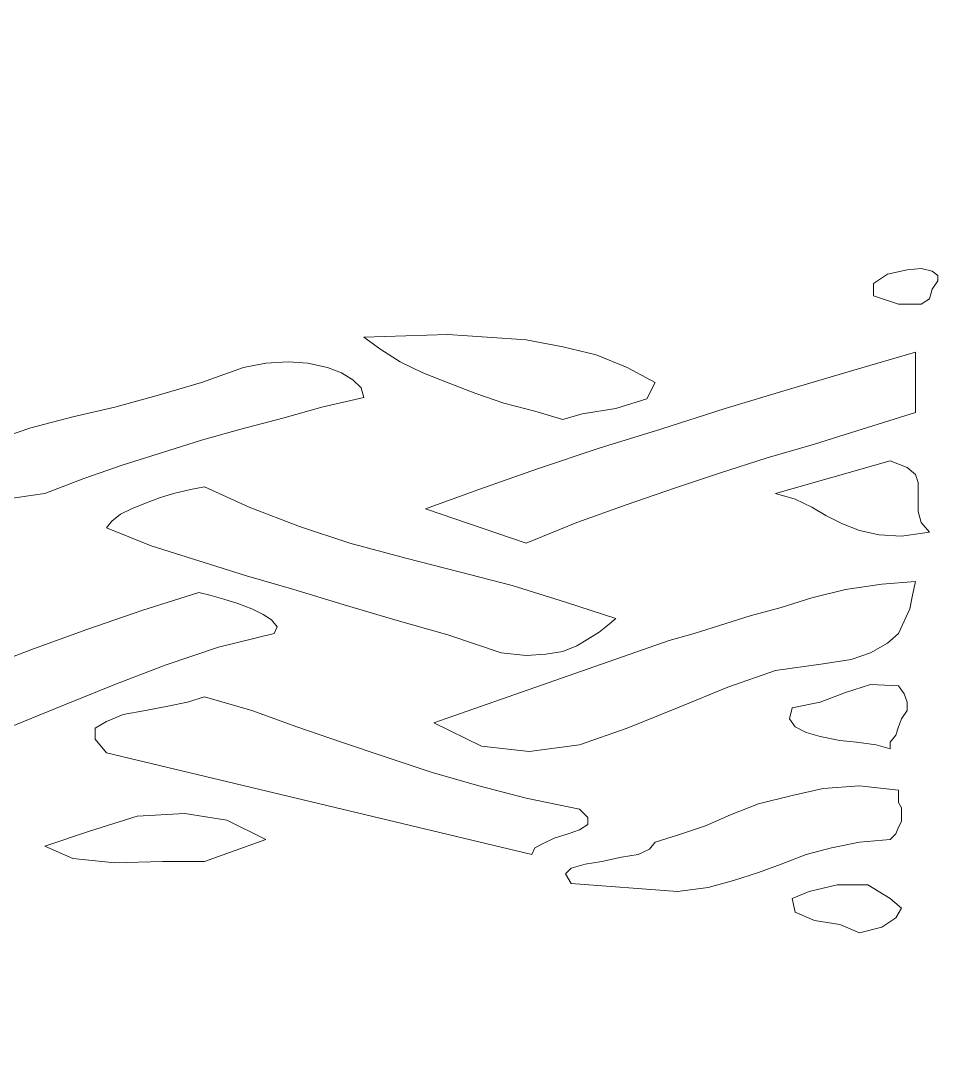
# Model space of a CAD drawing. Header units: millimetres. Extents: x -194 to 183, y -158 to 141.
# Drawn here: x -52.29 to -23.96, y 75.38 to 106.62 of the extents above; entities that cross this region are included whole.
import ezdxf

# ---------------------------------------------------------------- set-up
doc = ezdxf.new("R2010")
doc.units = ezdxf.units.MM
doc.header["$MEASUREMENT"] = 0
doc.layers.add('Camada 1', color=7, linetype='Continuous')

msp = doc.modelspace()

# ---------------------------------------------------------------- linework, layer by layer
at = {"layer": 'Camada 1', "color": 250, "lineweight": 9}
for points, knots in [([(-8.8223, 45.1619), (-8.8223, 45.1619), (-8.8223, 42.4602), (-8.8223, 42.4602), (-8.8223, 42.4602), (-8.8223, 42.4602), (-11.8168, 42.4602), (-11.8168, 42.4602), (-11.8168, 42.4602), (-11.8168, 42.4602), (-11.8168, 45.1619), (-11.8168, 45.1619), (-11.8168, 45.1619), (-11.8168, 45.1619), (-13.4928, 45.1619), (-13.4928, 45.1619), (-13.4928, 45.1619), (-13.4928, 45.1619), (-13.4928, 42.4602), (-13.4928, 42.4602), (-13.4928, 42.4602), (-13.4928, 42.4602), (-192.1528, 42.4602), (-192.1528, 42.4602), (-192.1528, 42.4602), (-193.4863, 42.5704), (-193.9529, 43.4936), (-194.022, 44.3108), (-194.022, 44.3108), (-194.022, 59.801), (-194.0238, 107.2439), (-194.0238, 136.0087), (-194.0238, 136.0087), (-193.99, 136.22), (-193.9243, 137.7478), (-192.1528, 137.8636), (-192.1528, 137.8636), (-192.1528, 137.8636), (-13.4928, 137.8636), (-13.4928, 137.8636), (-13.4928, 137.8636), (-13.4928, 137.8636), (-13.4762, 135.1619), (-13.4762, 135.1619), (-13.4762, 135.1619), (-13.4762, 135.1619), (-11.8168, 135.1619), (-11.8168, 135.1619), (-11.8168, 135.1619), (-11.8168, 135.1619), (-11.8168, 137.8636), (-11.8168, 137.8636), (-11.8168, 137.8636), (-11.8168, 137.8636), (-8.8223, 137.8636), (-8.8223, 137.8636), (-8.8223, 137.8636), (-8.8223, 137.8636), (-8.8223, 135.1619), (-8.8223, 135.1619), (-8.8223, 135.1619), (-8.8223, 135.1619), (-7.824, 135.1619), (-7.824, 135.1619), (-7.824, 135.1619), (-7.824, 135.1619), (-7.824, 45.1619), (-7.824, 45.1619), (-7.824, 45.1619), (-7.824, 45.1619), (-8.8223, 45.1619), (-8.8223, 45.1619)], [0, 0, 0, 0, 0.0526316, 0.0526316, 0.0526316, 0.0526316, 0.1052632, 0.1052632, 0.1052632, 0.1052632, 0.1578947, 0.1578947, 0.1578947, 0.1578947, 0.2105263, 0.2105263, 0.2105263, 0.2105263, 0.2631579, 0.2631579, 0.2631579, 0.2631579, 0.3157895, 0.3157895, 0.3157895, 0.3157895, 0.3684211, 0.3684211, 0.3684211, 0.3684211, 0.4210526, 0.4210526, 0.4210526, 0.4210526, 0.4736842, 0.4736842, 0.4736842, 0.4736842, 0.5263158, 0.5263158, 0.5263158, 0.5263158, 0.5789474, 0.5789474, 0.5789474, 0.5789474, 0.6315789, 0.6315789, 0.6315789, 0.6315789, 0.6842105, 0.6842105, 0.6842105, 0.6842105, 0.7368421, 0.7368421, 0.7368421, 0.7368421, 0.7894737, 0.7894737, 0.7894737, 0.7894737, 0.8421053, 0.8421053, 0.8421053, 0.8421053, 0.8947368, 0.8947368, 0.8947368, 0.8947368, 1, 1, 1, 1]), ([(-25.5947, 98.0034), (-25.5947, 98.0034), (-24.9134, 98.0034), (-24.9134, 98.0034), (-24.9134, 98.0034), (-24.9134, 98.0034), (-24.6581, 98.1702), (-24.6581, 98.1702), (-24.6581, 98.1702), (-24.6581, 98.1702), (-24.573, 98.4621), (-24.573, 98.4621), (-24.573, 98.4621), (-24.573, 98.4621), (-24.4027, 98.7125), (-24.4027, 98.7125), (-24.4027, 98.7125), (-24.4027, 98.7125), (-24.4027, 98.8793), (-24.4027, 98.8793), (-24.4027, 98.8793), (-24.4027, 98.8793), (-24.573, 99.0045), (-24.573, 99.0045), (-24.573, 99.0045), (-24.573, 99.0045), (-24.9134, 99.0877), (-24.9134, 99.0877), (-24.9134, 99.0877), (-24.9134, 99.0877), (-25.3391, 99.0462), (-25.3391, 99.0462), (-25.3391, 99.0462), (-25.3391, 99.0462), (-25.9349, 98.9211), (-25.9349, 98.9211), (-25.9349, 98.9211), (-25.9349, 98.9211), (-26.3605, 98.6291), (-26.3605, 98.6291), (-26.3605, 98.6291), (-26.3605, 98.6291), (-26.3605, 98.2537), (-26.3605, 98.2537), (-26.3605, 98.2537), (-26.3605, 98.2537), (-25.5947, 98.0034), (-25.5947, 98.0034)], [0, 0, 0, 0, 0.0769231, 0.0769231, 0.0769231, 0.0769231, 0.1538462, 0.1538462, 0.1538462, 0.1538462, 0.2307692, 0.2307692, 0.2307692, 0.2307692, 0.3076923, 0.3076923, 0.3076923, 0.3076923, 0.3846154, 0.3846154, 0.3846154, 0.3846154, 0.4615385, 0.4615385, 0.4615385, 0.4615385, 0.5384615, 0.5384615, 0.5384615, 0.5384615, 0.6153846, 0.6153846, 0.6153846, 0.6153846, 0.6923077, 0.6923077, 0.6923077, 0.6923077, 0.7692308, 0.7692308, 0.7692308, 0.7692308, 0.8461538, 0.8461538, 0.8461538, 0.8461538, 1, 1, 1, 1]), ([(-35.8095, 94.4996), (-35.8095, 94.4996), (-35.2137, 94.6667), (-35.2137, 94.6667), (-35.2137, 94.6667), (-35.2137, 94.6667), (-34.1923, 94.8334), (-34.1923, 94.8334), (-34.1923, 94.8334), (-34.1923, 94.8334), (-33.2559, 95.1253), (-33.2559, 95.1253), (-33.2559, 95.1253), (-33.2559, 95.1253), (-33.0006, 95.6258), (-33.0006, 95.6258), (-33.0006, 95.6258), (-33.0006, 95.6258), (-33.8515, 96.0845), (-33.8515, 96.0845), (-33.8515, 96.0845), (-33.8515, 96.0845), (-34.7881, 96.4601), (-34.7881, 96.4601), (-34.7881, 96.4601), (-34.7881, 96.4601), (-35.8095, 96.7104), (-35.8095, 96.7104), (-35.8095, 96.7104), (-35.8095, 96.7104), (-36.9162, 96.9188), (-36.9162, 96.9188), (-36.9162, 96.9188), (-36.9162, 96.9188), (-38.1081, 97.0023), (-38.1081, 97.0023), (-38.1081, 97.0023), (-38.1081, 97.0023), (-39.2996, 97.0857), (-39.2996, 97.0857), (-39.2996, 97.0857), (-39.2996, 97.0857), (-40.5766, 97.0441), (-40.5766, 97.0441), (-40.5766, 97.0441), (-40.5766, 97.0441), (-41.8538, 97.0023), (-41.8538, 97.0023), (-41.8538, 97.0023), (-41.8538, 97.0023), (-41.3426, 96.627), (-41.3426, 96.627), (-41.3426, 96.627), (-41.3426, 96.627), (-40.7471, 96.2515), (-40.7471, 96.2515), (-40.7471, 96.2515), (-40.7471, 96.2515), (-40.0657, 95.9179), (-40.0657, 95.9179), (-40.0657, 95.9179), (-40.0657, 95.9179), (-39.2146, 95.5842), (-39.2146, 95.5842), (-39.2146, 95.5842), (-39.2146, 95.5842), (-38.4485, 95.2922), (-38.4485, 95.2922), (-38.4485, 95.2922), (-38.4485, 95.2922), (-37.5972, 95.0003), (-37.5972, 95.0003), (-37.5972, 95.0003), (-37.5972, 95.0003), (-36.6608, 94.7499), (-36.6608, 94.7499), (-36.6608, 94.7499), (-36.6608, 94.7499), (-35.8095, 94.4996), (-35.8095, 94.4996)], [0, 0, 0, 0, 0.047619, 0.047619, 0.047619, 0.047619, 0.0952381, 0.0952381, 0.0952381, 0.0952381, 0.1428571, 0.1428571, 0.1428571, 0.1428571, 0.1904762, 0.1904762, 0.1904762, 0.1904762, 0.2380952, 0.2380952, 0.2380952, 0.2380952, 0.2857143, 0.2857143, 0.2857143, 0.2857143, 0.3333333, 0.3333333, 0.3333333, 0.3333333, 0.3809524, 0.3809524, 0.3809524, 0.3809524, 0.4285714, 0.4285714, 0.4285714, 0.4285714, 0.4761905, 0.4761905, 0.4761905, 0.4761905, 0.5238095, 0.5238095, 0.5238095, 0.5238095, 0.5714286, 0.5714286, 0.5714286, 0.5714286, 0.6190476, 0.6190476, 0.6190476, 0.6190476, 0.6666667, 0.6666667, 0.6666667, 0.6666667, 0.7142857, 0.7142857, 0.7142857, 0.7142857, 0.7619048, 0.7619048, 0.7619048, 0.7619048, 0.8095238, 0.8095238, 0.8095238, 0.8095238, 0.8571429, 0.8571429, 0.8571429, 0.8571429, 0.9047619, 0.9047619, 0.9047619, 0.9047619, 1, 1, 1, 1]), ([(-36.9162, 90.7459), (-36.9162, 90.7459), (-35.3838, 91.3715), (-35.3838, 91.3715), (-35.3838, 91.3715), (-35.3838, 91.3715), (-33.8515, 91.9137), (-33.8515, 91.9137), (-33.8515, 91.9137), (-33.8515, 91.9137), (-32.4048, 92.4143), (-32.4048, 92.4143), (-32.4048, 92.4143), (-32.4048, 92.4143), (-31.0428, 92.873), (-31.0428, 92.873), (-31.0428, 92.873), (-31.0428, 92.873), (-29.5953, 93.3318), (-29.5953, 93.3318), (-29.5953, 93.3318), (-29.5953, 93.3318), (-28.1484, 93.749), (-28.1484, 93.749), (-28.1484, 93.749), (-28.1484, 93.749), (-26.7009, 94.2077), (-26.7009, 94.2077), (-26.7009, 94.2077), (-26.7009, 94.2077), (-25.0835, 94.7083), (-25.0835, 94.7083), (-25.0835, 94.7083), (-25.0835, 94.7083), (-25.0835, 96.5435), (-25.0835, 96.5435), (-25.0835, 96.5435), (-25.0835, 96.5435), (-26.9567, 96.0013), (-26.9567, 96.0013), (-26.9567, 96.0013), (-26.9567, 96.0013), (-28.9143, 95.4172), (-28.9143, 95.4172), (-28.9143, 95.4172), (-28.9143, 95.4172), (-30.8723, 94.8334), (-30.8723, 94.8334), (-30.8723, 94.8334), (-30.8723, 94.8334), (-32.8303, 94.2077), (-32.8303, 94.2077), (-32.8303, 94.2077), (-32.8303, 94.2077), (-34.7028, 93.6238), (-34.7028, 93.6238), (-34.7028, 93.6238), (-34.7028, 93.6238), (-36.5758, 92.9982), (-36.5758, 92.9982), (-36.5758, 92.9982), (-36.5758, 92.9982), (-38.3634, 92.3725), (-38.3634, 92.3725), (-38.3634, 92.3725), (-38.3634, 92.3725), (-39.9808, 91.7885), (-39.9808, 91.7885), (-39.9808, 91.7885), (-39.9808, 91.7885), (-36.9162, 90.7459), (-36.9162, 90.7459)], [0, 0, 0, 0, 0.0526316, 0.0526316, 0.0526316, 0.0526316, 0.1052632, 0.1052632, 0.1052632, 0.1052632, 0.1578947, 0.1578947, 0.1578947, 0.1578947, 0.2105263, 0.2105263, 0.2105263, 0.2105263, 0.2631579, 0.2631579, 0.2631579, 0.2631579, 0.3157895, 0.3157895, 0.3157895, 0.3157895, 0.3684211, 0.3684211, 0.3684211, 0.3684211, 0.4210526, 0.4210526, 0.4210526, 0.4210526, 0.4736842, 0.4736842, 0.4736842, 0.4736842, 0.5263158, 0.5263158, 0.5263158, 0.5263158, 0.5789474, 0.5789474, 0.5789474, 0.5789474, 0.6315789, 0.6315789, 0.6315789, 0.6315789, 0.6842105, 0.6842105, 0.6842105, 0.6842105, 0.7368421, 0.7368421, 0.7368421, 0.7368421, 0.7894737, 0.7894737, 0.7894737, 0.7894737, 0.8421053, 0.8421053, 0.8421053, 0.8421053, 0.8947368, 0.8947368, 0.8947368, 0.8947368, 1, 1, 1, 1]), ([(-51.5579, 92.2474), (-51.5579, 92.2474), (-50.3661, 92.7062), (-50.3661, 92.7062), (-50.3661, 92.7062), (-50.3661, 92.7062), (-49.1746, 93.1232), (-49.1746, 93.1232), (-49.1746, 93.1232), (-49.1746, 93.1232), (-47.9827, 93.4987), (-47.9827, 93.4987), (-47.9827, 93.4987), (-47.9827, 93.4987), (-46.791, 93.8739), (-46.791, 93.8739), (-46.791, 93.8739), (-46.791, 93.8739), (-45.599, 94.2077), (-45.599, 94.2077), (-45.599, 94.2077), (-45.599, 94.2077), (-44.3223, 94.5414), (-44.3223, 94.5414), (-44.3223, 94.5414), (-44.3223, 94.5414), (-43.1303, 94.875), (-43.1303, 94.875), (-43.1303, 94.875), (-43.1303, 94.875), (-41.8538, 95.167), (-41.8538, 95.167), (-41.8538, 95.167), (-41.8538, 95.167), (-41.9386, 95.459), (-41.9386, 95.459), (-41.9386, 95.459), (-41.9386, 95.459), (-42.194, 95.7093), (-42.194, 95.7093), (-42.194, 95.7093), (-42.194, 95.7093), (-42.5348, 95.9179), (-42.5348, 95.9179), (-42.5348, 95.9179), (-42.5348, 95.9179), (-42.9604, 96.0845), (-42.9604, 96.0845), (-42.9604, 96.0845), (-42.9604, 96.0845), (-43.556, 96.2099), (-43.556, 96.2099), (-43.556, 96.2099), (-43.556, 96.2099), (-44.152, 96.2515), (-44.152, 96.2515), (-44.152, 96.2515), (-44.152, 96.2515), (-44.833, 96.2099), (-44.833, 96.2099), (-44.833, 96.2099), (-44.833, 96.2099), (-45.514, 96.0845), (-45.514, 96.0845), (-45.514, 96.0845), (-45.514, 96.0845), (-46.791, 95.6258), (-46.791, 95.6258), (-46.791, 95.6258), (-46.791, 95.6258), (-48.0677, 95.2506), (-48.0677, 95.2506), (-48.0677, 95.2506), (-48.0677, 95.2506), (-49.4298, 94.875), (-49.4298, 94.875), (-49.4298, 94.875), (-49.4298, 94.875), (-50.707, 94.5831), (-50.707, 94.5831), (-50.707, 94.5831), (-50.707, 94.5831), (-51.9835, 94.2495), (-51.9835, 94.2495), (-51.9835, 94.2495), (-51.9835, 94.2495), (-53.0902, 93.8739), (-53.0902, 93.8739), (-53.0902, 93.8739), (-53.0902, 93.8739), (-54.1967, 93.4569), (-54.1967, 93.4569), (-54.1967, 93.4569), (-54.1967, 93.4569), (-55.0479, 92.9147), (-55.0479, 92.9147), (-55.0479, 92.9147), (-55.0479, 92.9147), (-55.7289, 92.7479), (-55.7289, 92.7479), (-55.7289, 92.7479), (-55.7289, 92.7479), (-56.4954, 92.6228), (-56.4954, 92.6228), (-56.4954, 92.6228), (-56.4954, 92.6228), (-57.1764, 92.4558), (-57.1764, 92.4558), (-57.1764, 92.4558), (-57.1764, 92.4558), (-57.8572, 92.2891), (-57.8572, 92.2891), (-57.8572, 92.2891), (-57.8572, 92.2891), (-58.5382, 92.0806), (-58.5382, 92.0806), (-58.5382, 92.0806), (-58.5382, 92.0806), (-59.1342, 91.8301), (-59.1342, 91.8301), (-59.1342, 91.8301), (-59.1342, 91.8301), (-59.6447, 91.4965), (-59.6447, 91.4965), (-59.6447, 91.4965), (-59.6447, 91.4965), (-60.1558, 91.0796), (-60.1558, 91.0796), (-60.1558, 91.0796), (-60.1558, 91.0796), (-58.8784, 90.4122), (-58.8784, 90.4122), (-58.8784, 90.4122), (-58.8784, 90.4122), (-57.772, 90.2452), (-57.772, 90.2452), (-57.772, 90.2452), (-57.772, 90.2452), (-56.7507, 90.3288), (-56.7507, 90.3288), (-56.7507, 90.3288), (-56.7507, 90.3288), (-55.7289, 90.7041), (-55.7289, 90.7041), (-55.7289, 90.7041), (-55.7289, 90.7041), (-54.7925, 91.2046), (-54.7925, 91.2046), (-54.7925, 91.2046), (-54.7925, 91.2046), (-53.771, 91.7051), (-53.771, 91.7051), (-53.771, 91.7051), (-53.771, 91.7051), (-52.7496, 92.0806), (-52.7496, 92.0806), (-52.7496, 92.0806), (-52.7496, 92.0806), (-51.5579, 92.2474), (-51.5579, 92.2474)], [0, 0, 0, 0, 0.0243902, 0.0243902, 0.0243902, 0.0243902, 0.0487805, 0.0487805, 0.0487805, 0.0487805, 0.0731707, 0.0731707, 0.0731707, 0.0731707, 0.097561, 0.097561, 0.097561, 0.097561, 0.1219512, 0.1219512, 0.1219512, 0.1219512, 0.1463415, 0.1463415, 0.1463415, 0.1463415, 0.1707317, 0.1707317, 0.1707317, 0.1707317, 0.195122, 0.195122, 0.195122, 0.195122, 0.2195122, 0.2195122, 0.2195122, 0.2195122, 0.2439024, 0.2439024, 0.2439024, 0.2439024, 0.2682927, 0.2682927, 0.2682927, 0.2682927, 0.2926829, 0.2926829, 0.2926829, 0.2926829, 0.3170732, 0.3170732, 0.3170732, 0.3170732, 0.3414634, 0.3414634, 0.3414634, 0.3414634, 0.3658537, 0.3658537, 0.3658537, 0.3658537, 0.3902439, 0.3902439, 0.3902439, 0.3902439, 0.4146341, 0.4146341, 0.4146341, 0.4146341, 0.4390244, 0.4390244, 0.4390244, 0.4390244, 0.4634146, 0.4634146, 0.4634146, 0.4634146, 0.4878049, 0.4878049, 0.4878049, 0.4878049, 0.5121951, 0.5121951, 0.5121951, 0.5121951, 0.5365854, 0.5365854, 0.5365854, 0.5365854, 0.5609756, 0.5609756, 0.5609756, 0.5609756, 0.5853659, 0.5853659, 0.5853659, 0.5853659, 0.6097561, 0.6097561, 0.6097561, 0.6097561, 0.6341463, 0.6341463, 0.6341463, 0.6341463, 0.6585366, 0.6585366, 0.6585366, 0.6585366, 0.6829268, 0.6829268, 0.6829268, 0.6829268, 0.7073171, 0.7073171, 0.7073171, 0.7073171, 0.7317073, 0.7317073, 0.7317073, 0.7317073, 0.7560976, 0.7560976, 0.7560976, 0.7560976, 0.7804878, 0.7804878, 0.7804878, 0.7804878, 0.804878, 0.804878, 0.804878, 0.804878, 0.8292683, 0.8292683, 0.8292683, 0.8292683, 0.8536585, 0.8536585, 0.8536585, 0.8536585, 0.8780488, 0.8780488, 0.8780488, 0.8780488, 0.902439, 0.902439, 0.902439, 0.902439, 0.9268293, 0.9268293, 0.9268293, 0.9268293, 0.9512195, 0.9512195, 0.9512195, 0.9512195, 1, 1, 1, 1]), ([(-24.6581, 91.0796), (-24.6581, 91.0796), (-24.9134, 91.3715), (-24.9134, 91.3715), (-24.9134, 91.3715), (-24.9134, 91.3715), (-24.9983, 91.7051), (-24.9983, 91.7051), (-24.9983, 91.7051), (-24.9983, 91.7051), (-24.9983, 91.9971), (-24.9983, 91.9971), (-24.9983, 91.9971), (-24.9983, 91.9971), (-24.9983, 92.2891), (-24.9983, 92.2891), (-24.9983, 92.2891), (-24.9983, 92.2891), (-24.9983, 92.581), (-24.9983, 92.581), (-24.9983, 92.581), (-24.9983, 92.581), (-25.0835, 92.8313), (-25.0835, 92.8313), (-25.0835, 92.8313), (-25.0835, 92.8313), (-25.3391, 93.04), (-25.3391, 93.04), (-25.3391, 93.04), (-25.3391, 93.04), (-25.8496, 93.2483), (-25.8496, 93.2483), (-25.8496, 93.2483), (-25.8496, 93.2483), (-29.3399, 92.2474), (-29.3399, 92.2474), (-29.3399, 92.2474), (-29.3399, 92.2474), (-28.7442, 92.0806), (-28.7442, 92.0806), (-28.7442, 92.0806), (-28.7442, 92.0806), (-28.2335, 91.8301), (-28.2335, 91.8301), (-28.2335, 91.8301), (-28.2335, 91.8301), (-27.8076, 91.58), (-27.8076, 91.58), (-27.8076, 91.58), (-27.8076, 91.58), (-27.2971, 91.3298), (-27.2971, 91.3298), (-27.2971, 91.3298), (-27.2971, 91.3298), (-26.7862, 91.1211), (-26.7862, 91.1211), (-26.7862, 91.1211), (-26.7862, 91.1211), (-26.1904, 90.9961), (-26.1904, 90.9961), (-26.1904, 90.9961), (-26.1904, 90.9961), (-25.5094, 90.9543), (-25.5094, 90.9543), (-25.5094, 90.9543), (-25.5094, 90.9543), (-24.6581, 91.0796), (-24.6581, 91.0796)], [0, 0, 0, 0, 0.0555556, 0.0555556, 0.0555556, 0.0555556, 0.1111111, 0.1111111, 0.1111111, 0.1111111, 0.1666667, 0.1666667, 0.1666667, 0.1666667, 0.2222222, 0.2222222, 0.2222222, 0.2222222, 0.2777778, 0.2777778, 0.2777778, 0.2777778, 0.3333333, 0.3333333, 0.3333333, 0.3333333, 0.3888889, 0.3888889, 0.3888889, 0.3888889, 0.4444444, 0.4444444, 0.4444444, 0.4444444, 0.5, 0.5, 0.5, 0.5, 0.5555556, 0.5555556, 0.5555556, 0.5555556, 0.6111111, 0.6111111, 0.6111111, 0.6111111, 0.6666667, 0.6666667, 0.6666667, 0.6666667, 0.7222222, 0.7222222, 0.7222222, 0.7222222, 0.7777778, 0.7777778, 0.7777778, 0.7777778, 0.8333333, 0.8333333, 0.8333333, 0.8333333, 0.8888889, 0.8888889, 0.8888889, 0.8888889, 1, 1, 1, 1]), ([(-49.6853, 91.2046), (-49.6853, 91.2046), (-48.3233, 90.6625), (-48.3233, 90.6625), (-48.3233, 90.6625), (-48.3233, 90.6625), (-46.8758, 90.2035), (-46.8758, 90.2035), (-46.8758, 90.2035), (-46.8758, 90.2035), (-45.4289, 89.745), (-45.4289, 89.745), (-45.4289, 89.745), (-45.4289, 89.745), (-43.9815, 89.3279), (-43.9815, 89.3279), (-43.9815, 89.3279), (-43.9815, 89.3279), (-42.4495, 88.8689), (-42.4495, 88.8689), (-42.4495, 88.8689), (-42.4495, 88.8689), (-40.9172, 88.4102), (-40.9172, 88.4102), (-40.9172, 88.4102), (-40.9172, 88.4102), (-39.2996, 87.9514), (-39.2996, 87.9514), (-39.2996, 87.9514), (-39.2996, 87.9514), (-37.6824, 87.4092), (-37.6824, 87.4092), (-37.6824, 87.4092), (-37.6824, 87.4092), (-36.9162, 87.3257), (-36.9162, 87.3257), (-36.9162, 87.3257), (-36.9162, 87.3257), (-36.3206, 87.3675), (-36.3206, 87.3675), (-36.3206, 87.3675), (-36.3206, 87.3675), (-35.8095, 87.4507), (-35.8095, 87.4507), (-35.8095, 87.4507), (-35.8095, 87.4507), (-35.3838, 87.6177), (-35.3838, 87.6177), (-35.3838, 87.6177), (-35.3838, 87.6177), (-35.0436, 87.8262), (-35.0436, 87.8262), (-35.0436, 87.8262), (-35.0436, 87.8262), (-34.7028, 88.0348), (-34.7028, 88.0348), (-34.7028, 88.0348), (-34.7028, 88.0348), (-34.4472, 88.2434), (-34.4472, 88.2434), (-34.4472, 88.2434), (-34.4472, 88.2434), (-34.1923, 88.4517), (-34.1923, 88.4517), (-34.1923, 88.4517), (-34.1923, 88.4517), (-35.7246, 88.9524), (-35.7246, 88.9524), (-35.7246, 88.9524), (-35.7246, 88.9524), (-37.3416, 89.4529), (-37.3416, 89.4529), (-37.3416, 89.4529), (-37.3416, 89.4529), (-38.9594, 89.87), (-38.9594, 89.87), (-38.9594, 89.87), (-38.9594, 89.87), (-40.5766, 90.2869), (-40.5766, 90.2869), (-40.5766, 90.2869), (-40.5766, 90.2869), (-42.2792, 90.7459), (-42.2792, 90.7459), (-42.2792, 90.7459), (-42.2792, 90.7459), (-43.8118, 91.2463), (-43.8118, 91.2463), (-43.8118, 91.2463), (-43.8118, 91.2463), (-45.3435, 91.8301), (-45.3435, 91.8301), (-45.3435, 91.8301), (-45.3435, 91.8301), (-46.7057, 92.4558), (-46.7057, 92.4558), (-46.7057, 92.4558), (-46.7057, 92.4558), (-47.1314, 92.3725), (-47.1314, 92.3725), (-47.1314, 92.3725), (-47.1314, 92.3725), (-47.6423, 92.2474), (-47.6423, 92.2474), (-47.6423, 92.2474), (-47.6423, 92.2474), (-48.0677, 92.1222), (-48.0677, 92.1222), (-48.0677, 92.1222), (-48.0677, 92.1222), (-48.4936, 91.9554), (-48.4936, 91.9554), (-48.4936, 91.9554), (-48.4936, 91.9554), (-48.9189, 91.7885), (-48.9189, 91.7885), (-48.9189, 91.7885), (-48.9189, 91.7885), (-49.2597, 91.6217), (-49.2597, 91.6217), (-49.2597, 91.6217), (-49.2597, 91.6217), (-49.5148, 91.4132), (-49.5148, 91.4132), (-49.5148, 91.4132), (-49.5148, 91.4132), (-49.6853, 91.2046), (-49.6853, 91.2046)], [0, 0, 0, 0, 0.030303, 0.030303, 0.030303, 0.030303, 0.0606061, 0.0606061, 0.0606061, 0.0606061, 0.0909091, 0.0909091, 0.0909091, 0.0909091, 0.1212121, 0.1212121, 0.1212121, 0.1212121, 0.1515152, 0.1515152, 0.1515152, 0.1515152, 0.1818182, 0.1818182, 0.1818182, 0.1818182, 0.2121212, 0.2121212, 0.2121212, 0.2121212, 0.2424242, 0.2424242, 0.2424242, 0.2424242, 0.2727273, 0.2727273, 0.2727273, 0.2727273, 0.3030303, 0.3030303, 0.3030303, 0.3030303, 0.3333333, 0.3333333, 0.3333333, 0.3333333, 0.3636364, 0.3636364, 0.3636364, 0.3636364, 0.3939394, 0.3939394, 0.3939394, 0.3939394, 0.4242424, 0.4242424, 0.4242424, 0.4242424, 0.4545455, 0.4545455, 0.4545455, 0.4545455, 0.4848485, 0.4848485, 0.4848485, 0.4848485, 0.5151515, 0.5151515, 0.5151515, 0.5151515, 0.5454545, 0.5454545, 0.5454545, 0.5454545, 0.5757576, 0.5757576, 0.5757576, 0.5757576, 0.6060606, 0.6060606, 0.6060606, 0.6060606, 0.6363636, 0.6363636, 0.6363636, 0.6363636, 0.6666667, 0.6666667, 0.6666667, 0.6666667, 0.6969697, 0.6969697, 0.6969697, 0.6969697, 0.7272727, 0.7272727, 0.7272727, 0.7272727, 0.7575758, 0.7575758, 0.7575758, 0.7575758, 0.7878788, 0.7878788, 0.7878788, 0.7878788, 0.8181818, 0.8181818, 0.8181818, 0.8181818, 0.8484848, 0.8484848, 0.8484848, 0.8484848, 0.8787879, 0.8787879, 0.8787879, 0.8787879, 0.9090909, 0.9090909, 0.9090909, 0.9090909, 0.9393939, 0.9393939, 0.9393939, 0.9393939, 1, 1, 1, 1]), ([(-27.8929, 87.0755), (-27.8929, 87.0755), (-27.0415, 87.2005), (-27.0415, 87.2005), (-27.0415, 87.2005), (-27.0415, 87.2005), (-26.4458, 87.4092), (-26.4458, 87.4092), (-26.4458, 87.4092), (-26.4458, 87.4092), (-25.9349, 87.7012), (-25.9349, 87.7012), (-25.9349, 87.7012), (-25.9349, 87.7012), (-25.5947, 87.9931), (-25.5947, 87.9931), (-25.5947, 87.9931), (-25.5947, 87.9931), (-25.4244, 88.3685), (-25.4244, 88.3685), (-25.4244, 88.3685), (-25.4244, 88.3685), (-25.2541, 88.7439), (-25.2541, 88.7439), (-25.2541, 88.7439), (-25.2541, 88.7439), (-25.1686, 89.1609), (-25.1686, 89.1609), (-25.1686, 89.1609), (-25.1686, 89.1609), (-25.0835, 89.578), (-25.0835, 89.578), (-25.0835, 89.578), (-25.0835, 89.578), (-26.1054, 89.4946), (-26.1054, 89.4946), (-26.1054, 89.4946), (-26.1054, 89.4946), (-27.2118, 89.3279), (-27.2118, 89.3279), (-27.2118, 89.3279), (-27.2118, 89.3279), (-28.2335, 89.0775), (-28.2335, 89.0775), (-28.2335, 89.0775), (-28.2335, 89.0775), (-29.1696, 88.7856), (-29.1696, 88.7856), (-29.1696, 88.7856), (-29.1696, 88.7856), (-30.1062, 88.5352), (-30.1062, 88.5352), (-30.1062, 88.5352), (-30.1062, 88.5352), (-31.0428, 88.2434), (-31.0428, 88.2434), (-31.0428, 88.2434), (-31.0428, 88.2434), (-31.8084, 87.9931), (-31.8084, 87.9931), (-31.8084, 87.9931), (-31.8084, 87.9931), (-32.5747, 87.7844), (-32.5747, 87.7844), (-32.5747, 87.7844), (-32.5747, 87.7844), (-39.7255, 85.2819), (-39.7255, 85.2819), (-39.7255, 85.2819), (-39.7255, 85.2819), (-38.2784, 84.5729), (-38.2784, 84.5729), (-38.2784, 84.5729), (-38.2784, 84.5729), (-36.8311, 84.4059), (-36.8311, 84.4059), (-36.8311, 84.4059), (-36.8311, 84.4059), (-35.2986, 84.6145), (-35.2986, 84.6145), (-35.2986, 84.6145), (-35.2986, 84.6145), (-33.8515, 85.115), (-33.8515, 85.115), (-33.8515, 85.115), (-33.8515, 85.115), (-32.3198, 85.7408), (-32.3198, 85.7408), (-32.3198, 85.7408), (-32.3198, 85.7408), (-30.7872, 86.3664), (-30.7872, 86.3664), (-30.7872, 86.3664), (-30.7872, 86.3664), (-29.3399, 86.8669), (-29.3399, 86.8669), (-29.3399, 86.8669), (-29.3399, 86.8669), (-27.8929, 87.0755), (-27.8929, 87.0755)], [0, 0, 0, 0, 0.0384615, 0.0384615, 0.0384615, 0.0384615, 0.0769231, 0.0769231, 0.0769231, 0.0769231, 0.1153846, 0.1153846, 0.1153846, 0.1153846, 0.1538462, 0.1538462, 0.1538462, 0.1538462, 0.1923077, 0.1923077, 0.1923077, 0.1923077, 0.2307692, 0.2307692, 0.2307692, 0.2307692, 0.2692308, 0.2692308, 0.2692308, 0.2692308, 0.3076923, 0.3076923, 0.3076923, 0.3076923, 0.3461538, 0.3461538, 0.3461538, 0.3461538, 0.3846154, 0.3846154, 0.3846154, 0.3846154, 0.4230769, 0.4230769, 0.4230769, 0.4230769, 0.4615385, 0.4615385, 0.4615385, 0.4615385, 0.5, 0.5, 0.5, 0.5, 0.5384615, 0.5384615, 0.5384615, 0.5384615, 0.5769231, 0.5769231, 0.5769231, 0.5769231, 0.6153846, 0.6153846, 0.6153846, 0.6153846, 0.6538462, 0.6538462, 0.6538462, 0.6538462, 0.6923077, 0.6923077, 0.6923077, 0.6923077, 0.7307692, 0.7307692, 0.7307692, 0.7307692, 0.7692308, 0.7692308, 0.7692308, 0.7692308, 0.8076923, 0.8076923, 0.8076923, 0.8076923, 0.8461538, 0.8461538, 0.8461538, 0.8461538, 0.8846154, 0.8846154, 0.8846154, 0.8846154, 0.9230769, 0.9230769, 0.9230769, 0.9230769, 1, 1, 1, 1]), ([(-57.6019, 83.7804), (-57.6019, 83.7804), (-55.7289, 84.1557), (-55.7289, 84.1557), (-55.7289, 84.1557), (-55.7289, 84.1557), (-54.1116, 84.6145), (-54.1116, 84.6145), (-54.1116, 84.6145), (-54.1116, 84.6145), (-52.4945, 85.1986), (-52.4945, 85.1986), (-52.4945, 85.1986), (-52.4945, 85.1986), (-50.9621, 85.824), (-50.9621, 85.824), (-50.9621, 85.824), (-50.9621, 85.824), (-49.4298, 86.4497), (-49.4298, 86.4497), (-49.4298, 86.4497), (-49.4298, 86.4497), (-47.8979, 87.0339), (-47.8979, 87.0339), (-47.8979, 87.0339), (-47.8979, 87.0339), (-46.2803, 87.5759), (-46.2803, 87.5759), (-46.2803, 87.5759), (-46.2803, 87.5759), (-44.5778, 87.9931), (-44.5778, 87.9931), (-44.5778, 87.9931), (-44.5778, 87.9931), (-44.4926, 88.2016), (-44.4926, 88.2016), (-44.4926, 88.2016), (-44.4926, 88.2016), (-44.6627, 88.4102), (-44.6627, 88.4102), (-44.6627, 88.4102), (-44.6627, 88.4102), (-44.9178, 88.577), (-44.9178, 88.577), (-44.9178, 88.577), (-44.9178, 88.577), (-45.2586, 88.7439), (-45.2586, 88.7439), (-45.2586, 88.7439), (-45.2586, 88.7439), (-45.6843, 88.9107), (-45.6843, 88.9107), (-45.6843, 88.9107), (-45.6843, 88.9107), (-46.1098, 89.0358), (-46.1098, 89.0358), (-46.1098, 89.0358), (-46.1098, 89.0358), (-46.5356, 89.1609), (-46.5356, 89.1609), (-46.5356, 89.1609), (-46.5356, 89.1609), (-46.8758, 89.2444), (-46.8758, 89.2444), (-46.8758, 89.2444), (-46.8758, 89.2444), (-48.5787, 88.7022), (-48.5787, 88.7022), (-48.5787, 88.7022), (-48.5787, 88.7022), (-50.2811, 88.1181), (-50.2811, 88.1181), (-50.2811, 88.1181), (-50.2811, 88.1181), (-51.8985, 87.5342), (-51.8985, 87.5342), (-51.8985, 87.5342), (-51.8985, 87.5342), (-53.4308, 86.9504), (-53.4308, 86.9504), (-53.4308, 86.9504), (-53.4308, 86.9504), (-54.9628, 86.3664), (-54.9628, 86.3664), (-54.9628, 86.3664), (-54.9628, 86.3664), (-56.4954, 85.8659), (-56.4954, 85.8659), (-56.4954, 85.8659), (-56.4954, 85.8659), (-57.9423, 85.3653), (-57.9423, 85.3653), (-57.9423, 85.3653), (-57.9423, 85.3653), (-59.4746, 84.9482), (-59.4746, 84.9482), (-59.4746, 84.9482), (-59.4746, 84.9482), (-59.5594, 84.4478), (-59.5594, 84.4478), (-59.5594, 84.4478), (-59.5594, 84.4478), (-58.9639, 84.1973), (-58.9639, 84.1973), (-58.9639, 84.1973), (-58.9639, 84.1973), (-58.1128, 84.0307), (-58.1128, 84.0307), (-58.1128, 84.0307), (-58.1128, 84.0307), (-57.6019, 83.7804), (-57.6019, 83.7804)], [0, 0, 0, 0, 0.0344828, 0.0344828, 0.0344828, 0.0344828, 0.0689655, 0.0689655, 0.0689655, 0.0689655, 0.1034483, 0.1034483, 0.1034483, 0.1034483, 0.137931, 0.137931, 0.137931, 0.137931, 0.1724138, 0.1724138, 0.1724138, 0.1724138, 0.2068966, 0.2068966, 0.2068966, 0.2068966, 0.2413793, 0.2413793, 0.2413793, 0.2413793, 0.2758621, 0.2758621, 0.2758621, 0.2758621, 0.3103448, 0.3103448, 0.3103448, 0.3103448, 0.3448276, 0.3448276, 0.3448276, 0.3448276, 0.3793103, 0.3793103, 0.3793103, 0.3793103, 0.4137931, 0.4137931, 0.4137931, 0.4137931, 0.4482759, 0.4482759, 0.4482759, 0.4482759, 0.4827586, 0.4827586, 0.4827586, 0.4827586, 0.5172414, 0.5172414, 0.5172414, 0.5172414, 0.5517241, 0.5517241, 0.5517241, 0.5517241, 0.5862069, 0.5862069, 0.5862069, 0.5862069, 0.6206897, 0.6206897, 0.6206897, 0.6206897, 0.6551724, 0.6551724, 0.6551724, 0.6551724, 0.6896552, 0.6896552, 0.6896552, 0.6896552, 0.7241379, 0.7241379, 0.7241379, 0.7241379, 0.7586207, 0.7586207, 0.7586207, 0.7586207, 0.7931034, 0.7931034, 0.7931034, 0.7931034, 0.8275862, 0.8275862, 0.8275862, 0.8275862, 0.862069, 0.862069, 0.862069, 0.862069, 0.8965517, 0.8965517, 0.8965517, 0.8965517, 0.9310345, 0.9310345, 0.9310345, 0.9310345, 1, 1, 1, 1]), ([(-25.8496, 84.4894), (-25.8496, 84.4894), (-25.8496, 84.698), (-25.8496, 84.698), (-25.8496, 84.698), (-25.8496, 84.698), (-25.6795, 84.9065), (-25.6795, 84.9065), (-25.6795, 84.9065), (-25.6795, 84.9065), (-25.5947, 85.1567), (-25.5947, 85.1567), (-25.5947, 85.1567), (-25.5947, 85.1567), (-25.5094, 85.4071), (-25.5094, 85.4071), (-25.5094, 85.4071), (-25.5094, 85.4071), (-25.3391, 85.6573), (-25.3391, 85.6573), (-25.3391, 85.6573), (-25.3391, 85.6573), (-25.3391, 85.9075), (-25.3391, 85.9075), (-25.3391, 85.9075), (-25.3391, 85.9075), (-25.4244, 86.1578), (-25.4244, 86.1578), (-25.4244, 86.1578), (-25.4244, 86.1578), (-25.5947, 86.4082), (-25.5947, 86.4082), (-25.5947, 86.4082), (-25.5947, 86.4082), (-26.4458, 86.4497), (-26.4458, 86.4497), (-26.4458, 86.4497), (-26.4458, 86.4497), (-27.2118, 86.1995), (-27.2118, 86.1995), (-27.2118, 86.1995), (-27.2118, 86.1995), (-27.9779, 85.9075), (-27.9779, 85.9075), (-27.9779, 85.9075), (-27.9779, 85.9075), (-28.8292, 85.7408), (-28.8292, 85.7408), (-28.8292, 85.7408), (-28.8292, 85.7408), (-28.9143, 85.4071), (-28.9143, 85.4071), (-28.9143, 85.4071), (-28.9143, 85.4071), (-28.7442, 85.1567), (-28.7442, 85.1567), (-28.7442, 85.1567), (-28.7442, 85.1567), (-28.4036, 84.9899), (-28.4036, 84.9899), (-28.4036, 84.9899), (-28.4036, 84.9899), (-27.9779, 84.8647), (-27.9779, 84.8647), (-27.9779, 84.8647), (-27.9779, 84.8647), (-27.3822, 84.7398), (-27.3822, 84.7398), (-27.3822, 84.7398), (-27.3822, 84.7398), (-26.8714, 84.698), (-26.8714, 84.698), (-26.8714, 84.698), (-26.8714, 84.698), (-26.2755, 84.6145), (-26.2755, 84.6145), (-26.2755, 84.6145), (-26.2755, 84.6145), (-25.8496, 84.4894), (-25.8496, 84.4894)], [0, 0, 0, 0, 0.047619, 0.047619, 0.047619, 0.047619, 0.0952381, 0.0952381, 0.0952381, 0.0952381, 0.1428571, 0.1428571, 0.1428571, 0.1428571, 0.1904762, 0.1904762, 0.1904762, 0.1904762, 0.2380952, 0.2380952, 0.2380952, 0.2380952, 0.2857143, 0.2857143, 0.2857143, 0.2857143, 0.3333333, 0.3333333, 0.3333333, 0.3333333, 0.3809524, 0.3809524, 0.3809524, 0.3809524, 0.4285714, 0.4285714, 0.4285714, 0.4285714, 0.4761905, 0.4761905, 0.4761905, 0.4761905, 0.5238095, 0.5238095, 0.5238095, 0.5238095, 0.5714286, 0.5714286, 0.5714286, 0.5714286, 0.6190476, 0.6190476, 0.6190476, 0.6190476, 0.6666667, 0.6666667, 0.6666667, 0.6666667, 0.7142857, 0.7142857, 0.7142857, 0.7142857, 0.7619048, 0.7619048, 0.7619048, 0.7619048, 0.8095238, 0.8095238, 0.8095238, 0.8095238, 0.8571429, 0.8571429, 0.8571429, 0.8571429, 0.9047619, 0.9047619, 0.9047619, 0.9047619, 1, 1, 1, 1]), ([(-36.7461, 81.2778), (-36.7461, 81.2778), (-36.6608, 81.4861), (-36.6608, 81.4861), (-36.6608, 81.4861), (-36.6608, 81.4861), (-36.4054, 81.6115), (-36.4054, 81.6115), (-36.4054, 81.6115), (-36.4054, 81.6115), (-36.0648, 81.7783), (-36.0648, 81.7783), (-36.0648, 81.7783), (-36.0648, 81.7783), (-35.6394, 81.9033), (-35.6394, 81.9033), (-35.6394, 81.9033), (-35.6394, 81.9033), (-35.2986, 82.0285), (-35.2986, 82.0285), (-35.2986, 82.0285), (-35.2986, 82.0285), (-35.0436, 82.1953), (-35.0436, 82.1953), (-35.0436, 82.1953), (-35.0436, 82.1953), (-35.0436, 82.4039), (-35.0436, 82.4039), (-35.0436, 82.4039), (-35.0436, 82.4039), (-35.2986, 82.6542), (-35.2986, 82.6542), (-35.2986, 82.6542), (-35.2986, 82.6542), (-36.9162, 82.9878), (-36.9162, 82.9878), (-36.9162, 82.9878), (-36.9162, 82.9878), (-38.3634, 83.3634), (-38.3634, 83.3634), (-38.3634, 83.3634), (-38.3634, 83.3634), (-39.8107, 83.7804), (-39.8107, 83.7804), (-39.8107, 83.7804), (-39.8107, 83.7804), (-41.173, 84.2391), (-41.173, 84.2391), (-41.173, 84.2391), (-41.173, 84.2391), (-42.5348, 84.698), (-42.5348, 84.698), (-42.5348, 84.698), (-42.5348, 84.698), (-43.8968, 85.1567), (-43.8968, 85.1567), (-43.8968, 85.1567), (-43.8968, 85.1567), (-45.2586, 85.6573), (-45.2586, 85.6573), (-45.2586, 85.6573), (-45.2586, 85.6573), (-46.7057, 86.0745), (-46.7057, 86.0745), (-46.7057, 86.0745), (-46.7057, 86.0745), (-47.2166, 85.9075), (-47.2166, 85.9075), (-47.2166, 85.9075), (-47.2166, 85.9075), (-47.8126, 85.7824), (-47.8126, 85.7824), (-47.8126, 85.7824), (-47.8126, 85.7824), (-48.4936, 85.6573), (-48.4936, 85.6573), (-48.4936, 85.6573), (-48.4936, 85.6573), (-49.1746, 85.5322), (-49.1746, 85.5322), (-49.1746, 85.5322), (-49.1746, 85.5322), (-49.6853, 85.3237), (-49.6853, 85.3237), (-49.6853, 85.3237), (-49.6853, 85.3237), (-50.026, 85.115), (-50.026, 85.115), (-50.026, 85.115), (-50.026, 85.115), (-50.026, 84.7815), (-50.026, 84.7815), (-50.026, 84.7815), (-50.026, 84.7815), (-49.6853, 84.3643), (-49.6853, 84.3643), (-49.6853, 84.3643), (-49.6853, 84.3643), (-36.7461, 81.2778), (-36.7461, 81.2778)], [0, 0, 0, 0, 0.0384615, 0.0384615, 0.0384615, 0.0384615, 0.0769231, 0.0769231, 0.0769231, 0.0769231, 0.1153846, 0.1153846, 0.1153846, 0.1153846, 0.1538462, 0.1538462, 0.1538462, 0.1538462, 0.1923077, 0.1923077, 0.1923077, 0.1923077, 0.2307692, 0.2307692, 0.2307692, 0.2307692, 0.2692308, 0.2692308, 0.2692308, 0.2692308, 0.3076923, 0.3076923, 0.3076923, 0.3076923, 0.3461538, 0.3461538, 0.3461538, 0.3461538, 0.3846154, 0.3846154, 0.3846154, 0.3846154, 0.4230769, 0.4230769, 0.4230769, 0.4230769, 0.4615385, 0.4615385, 0.4615385, 0.4615385, 0.5, 0.5, 0.5, 0.5, 0.5384615, 0.5384615, 0.5384615, 0.5384615, 0.5769231, 0.5769231, 0.5769231, 0.5769231, 0.6153846, 0.6153846, 0.6153846, 0.6153846, 0.6538462, 0.6538462, 0.6538462, 0.6538462, 0.6923077, 0.6923077, 0.6923077, 0.6923077, 0.7307692, 0.7307692, 0.7307692, 0.7307692, 0.7692308, 0.7692308, 0.7692308, 0.7692308, 0.8076923, 0.8076923, 0.8076923, 0.8076923, 0.8461538, 0.8461538, 0.8461538, 0.8461538, 0.8846154, 0.8846154, 0.8846154, 0.8846154, 0.9230769, 0.9230769, 0.9230769, 0.9230769, 1, 1, 1, 1]), ([(-32.3198, 80.1515), (-32.3198, 80.1515), (-31.383, 80.2766), (-31.383, 80.2766), (-31.383, 80.2766), (-31.383, 80.2766), (-30.6167, 80.4851), (-30.6167, 80.4851), (-30.6167, 80.4851), (-30.6167, 80.4851), (-29.8507, 80.7356), (-29.8507, 80.7356), (-29.8507, 80.7356), (-29.8507, 80.7356), (-29.1696, 80.9858), (-29.1696, 80.9858), (-29.1696, 80.9858), (-29.1696, 80.9858), (-28.4036, 81.2778), (-28.4036, 81.2778), (-28.4036, 81.2778), (-28.4036, 81.2778), (-27.6379, 81.4861), (-27.6379, 81.4861), (-27.6379, 81.4861), (-27.6379, 81.4861), (-26.7862, 81.6531), (-26.7862, 81.6531), (-26.7862, 81.6531), (-26.7862, 81.6531), (-25.8496, 81.7366), (-25.8496, 81.7366), (-25.8496, 81.7366), (-25.8496, 81.7366), (-25.6795, 81.9033), (-25.6795, 81.9033), (-25.6795, 81.9033), (-25.6795, 81.9033), (-25.5947, 82.112), (-25.5947, 82.112), (-25.5947, 82.112), (-25.5947, 82.112), (-25.5094, 82.2788), (-25.5094, 82.2788), (-25.5094, 82.2788), (-25.5094, 82.2788), (-25.5094, 82.4873), (-25.5094, 82.4873), (-25.5094, 82.4873), (-25.5094, 82.4873), (-25.5094, 82.696), (-25.5094, 82.696), (-25.5094, 82.696), (-25.5094, 82.696), (-25.5947, 82.8627), (-25.5947, 82.8627), (-25.5947, 82.8627), (-25.5947, 82.8627), (-25.5947, 83.0713), (-25.5947, 83.0713), (-25.5947, 83.0713), (-25.5947, 83.0713), (-25.5947, 83.2381), (-25.5947, 83.2381), (-25.5947, 83.2381), (-25.5947, 83.2381), (-26.7862, 83.3634), (-26.7862, 83.3634), (-26.7862, 83.3634), (-26.7862, 83.3634), (-27.8929, 83.2798), (-27.8929, 83.2798), (-27.8929, 83.2798), (-27.8929, 83.2798), (-28.8292, 83.0713), (-28.8292, 83.0713), (-28.8292, 83.0713), (-28.8292, 83.0713), (-29.8507, 82.821), (-29.8507, 82.821), (-29.8507, 82.821), (-29.8507, 82.821), (-30.702, 82.4873), (-30.702, 82.4873), (-30.702, 82.4873), (-30.702, 82.4873), (-31.4685, 82.1535), (-31.4685, 82.1535), (-31.4685, 82.1535), (-31.4685, 82.1535), (-32.3198, 81.8617), (-32.3198, 81.8617), (-32.3198, 81.8617), (-32.3198, 81.8617), (-33.0006, 81.6531), (-33.0006, 81.6531), (-33.0006, 81.6531), (-33.0006, 81.6531), (-33.1705, 81.4446), (-33.1705, 81.4446), (-33.1705, 81.4446), (-33.1705, 81.4446), (-33.5111, 81.2778), (-33.5111, 81.2778), (-33.5111, 81.2778), (-33.5111, 81.2778), (-34.022, 81.1943), (-34.022, 81.1943), (-34.022, 81.1943), (-34.022, 81.1943), (-34.6178, 81.0692), (-34.6178, 81.0692), (-34.6178, 81.0692), (-34.6178, 81.0692), (-35.1285, 80.9858), (-35.1285, 80.9858), (-35.1285, 80.9858), (-35.1285, 80.9858), (-35.5541, 80.8607), (-35.5541, 80.8607), (-35.5541, 80.8607), (-35.5541, 80.8607), (-35.7246, 80.6938), (-35.7246, 80.6938), (-35.7246, 80.6938), (-35.7246, 80.6938), (-35.5541, 80.4019), (-35.5541, 80.4019), (-35.5541, 80.4019), (-35.5541, 80.4019), (-32.3198, 80.1515), (-32.3198, 80.1515)], [0, 0, 0, 0, 0.0294118, 0.0294118, 0.0294118, 0.0294118, 0.0588235, 0.0588235, 0.0588235, 0.0588235, 0.0882353, 0.0882353, 0.0882353, 0.0882353, 0.1176471, 0.1176471, 0.1176471, 0.1176471, 0.1470588, 0.1470588, 0.1470588, 0.1470588, 0.1764706, 0.1764706, 0.1764706, 0.1764706, 0.2058824, 0.2058824, 0.2058824, 0.2058824, 0.2352941, 0.2352941, 0.2352941, 0.2352941, 0.2647059, 0.2647059, 0.2647059, 0.2647059, 0.2941176, 0.2941176, 0.2941176, 0.2941176, 0.3235294, 0.3235294, 0.3235294, 0.3235294, 0.3529412, 0.3529412, 0.3529412, 0.3529412, 0.3823529, 0.3823529, 0.3823529, 0.3823529, 0.4117647, 0.4117647, 0.4117647, 0.4117647, 0.4411765, 0.4411765, 0.4411765, 0.4411765, 0.4705882, 0.4705882, 0.4705882, 0.4705882, 0.5, 0.5, 0.5, 0.5, 0.5294118, 0.5294118, 0.5294118, 0.5294118, 0.5588235, 0.5588235, 0.5588235, 0.5588235, 0.5882353, 0.5882353, 0.5882353, 0.5882353, 0.6176471, 0.6176471, 0.6176471, 0.6176471, 0.6470588, 0.6470588, 0.6470588, 0.6470588, 0.6764706, 0.6764706, 0.6764706, 0.6764706, 0.7058824, 0.7058824, 0.7058824, 0.7058824, 0.7352941, 0.7352941, 0.7352941, 0.7352941, 0.7647059, 0.7647059, 0.7647059, 0.7647059, 0.7941176, 0.7941176, 0.7941176, 0.7941176, 0.8235294, 0.8235294, 0.8235294, 0.8235294, 0.8529412, 0.8529412, 0.8529412, 0.8529412, 0.8823529, 0.8823529, 0.8823529, 0.8823529, 0.9117647, 0.9117647, 0.9117647, 0.9117647, 0.9411765, 0.9411765, 0.9411765, 0.9411765, 1, 1, 1, 1]), ([(-46.7057, 81.0692), (-46.7057, 81.0692), (-44.833, 81.7366), (-44.833, 81.7366), (-44.833, 81.7366), (-44.833, 81.7366), (-46.0245, 82.3205), (-46.0245, 82.3205), (-46.0245, 82.3205), (-46.0245, 82.3205), (-47.3017, 82.529), (-47.3017, 82.529), (-47.3017, 82.529), (-47.3017, 82.529), (-48.749, 82.4456), (-48.749, 82.4456), (-48.749, 82.4456), (-48.749, 82.4456), (-50.1958, 81.9868), (-50.1958, 81.9868), (-50.1958, 81.9868), (-50.1958, 81.9868), (-51.5579, 81.528), (-51.5579, 81.528), (-51.5579, 81.528), (-51.5579, 81.528), (-50.707, 81.1525), (-50.707, 81.1525), (-50.707, 81.1525), (-50.707, 81.1525), (-49.4298, 81.0275), (-49.4298, 81.0275), (-49.4298, 81.0275), (-49.4298, 81.0275), (-47.9827, 81.0692), (-47.9827, 81.0692), (-47.9827, 81.0692), (-47.9827, 81.0692), (-46.7057, 81.0692), (-46.7057, 81.0692)], [0, 0, 0, 0, 0.0909091, 0.0909091, 0.0909091, 0.0909091, 0.1818182, 0.1818182, 0.1818182, 0.1818182, 0.2727273, 0.2727273, 0.2727273, 0.2727273, 0.3636364, 0.3636364, 0.3636364, 0.3636364, 0.4545455, 0.4545455, 0.4545455, 0.4545455, 0.5454545, 0.5454545, 0.5454545, 0.5454545, 0.6363636, 0.6363636, 0.6363636, 0.6363636, 0.7272727, 0.7272727, 0.7272727, 0.7272727, 0.8181818, 0.8181818, 0.8181818, 0.8181818, 1, 1, 1, 1]), ([(-26.7862, 78.9003), (-26.7862, 78.9003), (-26.1054, 79.0671), (-26.1054, 79.0671), (-26.1054, 79.0671), (-26.1054, 79.0671), (-25.6795, 79.3591), (-25.6795, 79.3591), (-25.6795, 79.3591), (-25.6795, 79.3591), (-25.5094, 79.6511), (-25.5094, 79.6511), (-25.5094, 79.6511), (-25.5094, 79.6511), (-25.8496, 79.9429), (-25.8496, 79.9429), (-25.8496, 79.9429), (-25.8496, 79.9429), (-26.5308, 80.3601), (-26.5308, 80.3601), (-26.5308, 80.3601), (-26.5308, 80.3601), (-27.4674, 80.3601), (-27.4674, 80.3601), (-27.4674, 80.3601), (-27.4674, 80.3601), (-28.3187, 80.1515), (-28.3187, 80.1515), (-28.3187, 80.1515), (-28.3187, 80.1515), (-28.8292, 79.9429), (-28.8292, 79.9429), (-28.8292, 79.9429), (-28.8292, 79.9429), (-28.7442, 79.5258), (-28.7442, 79.5258), (-28.7442, 79.5258), (-28.7442, 79.5258), (-28.1484, 79.2756), (-28.1484, 79.2756), (-28.1484, 79.2756), (-28.1484, 79.2756), (-27.3822, 79.1505), (-27.3822, 79.1505), (-27.3822, 79.1505), (-27.3822, 79.1505), (-26.7862, 78.9003), (-26.7862, 78.9003)], [0, 0, 0, 0, 0.0769231, 0.0769231, 0.0769231, 0.0769231, 0.1538462, 0.1538462, 0.1538462, 0.1538462, 0.2307692, 0.2307692, 0.2307692, 0.2307692, 0.3076923, 0.3076923, 0.3076923, 0.3076923, 0.3846154, 0.3846154, 0.3846154, 0.3846154, 0.4615385, 0.4615385, 0.4615385, 0.4615385, 0.5384615, 0.5384615, 0.5384615, 0.5384615, 0.6153846, 0.6153846, 0.6153846, 0.6153846, 0.6923077, 0.6923077, 0.6923077, 0.6923077, 0.7692308, 0.7692308, 0.7692308, 0.7692308, 0.8461538, 0.8461538, 0.8461538, 0.8461538, 1, 1, 1, 1])]:
    msp.add_open_spline(points, degree=3, knots=knots, dxfattribs=at)
at = {"layer": 'Camada 1', "color": 240, "lineweight": 9}
msp.add_open_spline([(-184.3165, 48.6692), (-184.3165, 48.6692), (-184.3165, 131.6546), (-184.3165, 131.6546), (-184.3165, 131.6546), (-184.3165, 131.6546), (-11.3313, 131.6546), (-11.3313, 131.6546), (-11.3313, 131.6546), (-11.3313, 131.6546), (-11.3313, 48.6692), (-11.3313, 48.6692), (-11.3313, 48.6692), (-11.3313, 48.6692), (-184.3165, 48.6692), (-184.3165, 48.6692)], degree=3, knots=[0, 0, 0, 0, 0.2, 0.2, 0.2, 0.2, 0.4, 0.4, 0.4, 0.4, 0.6, 0.6, 0.6, 0.6, 1, 1, 1, 1], dxfattribs=at)

doc.saveas('drawing.dxf')
